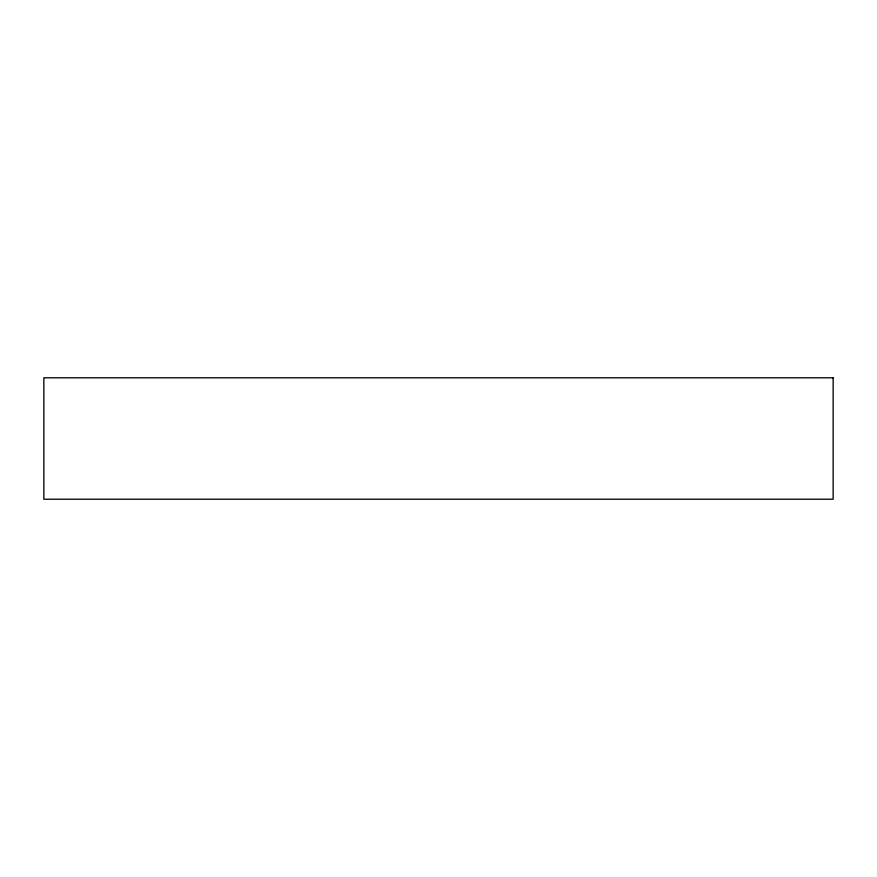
<?xml version="1.0" encoding="UTF-8"?>
<svg xmlns="http://www.w3.org/2000/svg" width="877" height="877" viewBox="0 0 877 877"><rect width="100%" height="100%" fill="white"/><g stroke="black" fill="none" stroke-linecap="round" stroke-linejoin="round"><path stroke-width="1.32" d="M833.15 377.79L43.85 377.79L43.85 499.21L833.15 499.21L833.15 377.79"/></g></svg>
